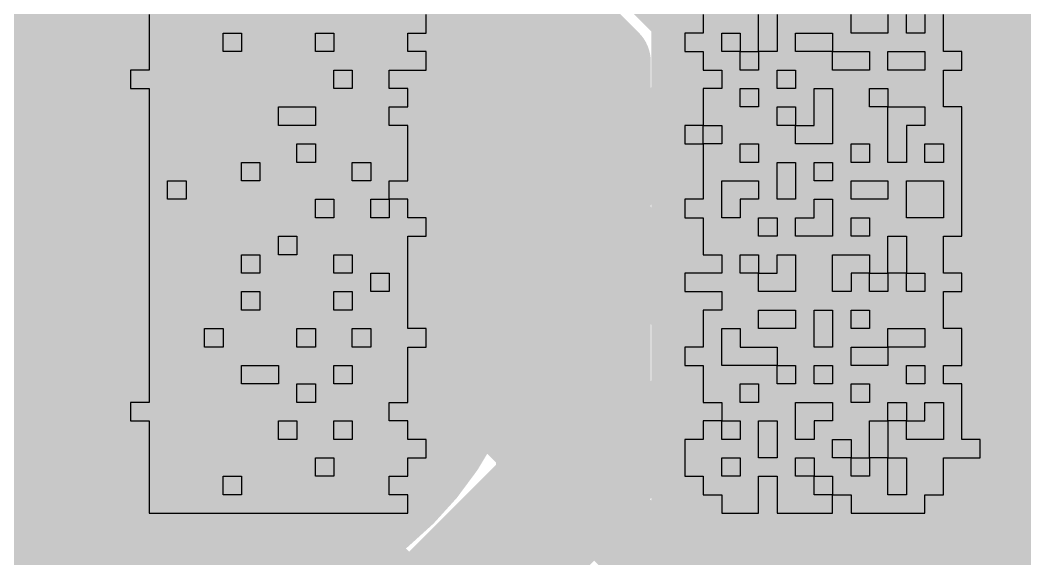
# Model space of a CAD drawing. Header units: millimetres. Extents: x 3.06 to 5.82, y 1.29 to 3.84.
# Drawn here: x 4.6401 to 4.737, y 2.3135 to 2.3655 of the extents above; entities that cross this region are included whole.
import ezdxf

# ---------------------------------------------------------------- set-up
doc = ezdxf.new("R2010")
doc.units = ezdxf.units.MM
doc.header["$MEASUREMENT"] = 0
for name, color, linetype in [('BottomLayer', 5, 'Continuous'), ('BottomOverlay', 54, 'Continuous'), ('TopLayer', 1, 'Continuous'), ('TopOverlay', 2, 'Continuous'), ('TopPaste', 8, 'Continuous'), ('TopSolder', 216, 'Continuous')]:
    doc.layers.add(name, color=color, linetype=linetype)

# ---------------------------------------------------------------- blocks, each defined once
blk = doc.blocks.new('TEST_POINT_96')
at = {"layer": 'TopLayer', "const_width": 0.03}
blk.add_lwpolyline([(-0.015, 0, 1), (0.015, 0, 1)], format="xyb", close=True, dxfattribs=at)
at = {"layer": 'TopOverlay', "const_width": 0.007874}
for points in [[(-0.037, 0.017), (-0.017, 0.037)], [(-0.017, 0.037), (0.017, 0.037)], [(-0.017, 0.037), (0.017, 0.037)], [(0.017, 0.037), (0.037, 0.017)], [(-0.037, -0.017), (-0.037, 0.017)], [(0.037, -0.017), (0.037, 0.017)], [(-0.037, -0.017), (-0.017, -0.037)], [(0.017, -0.037), (0.037, -0.017)], [(-0.017, -0.037), (0.017, -0.037)], [(-0.017, -0.037), (0.017, -0.037)]]:
    blk.add_lwpolyline(points, dxfattribs=at)
at = {"layer": 'TopOverlay', "const_width": 0.003937}
for points in [[(-0.018968, 0.037, 1), (-0.015031, 0.037, 1)], [(-0.018968, 0.037, 1), (-0.015031, 0.037, 1)], [(-0.018968, 0.037, 1), (-0.015031, 0.037, 1)], [(0.015031, 0.037, 1), (0.018968, 0.037, 1)], [(0.015031, 0.037, 1), (0.018968, 0.037, 1)], [(0.015031, 0.037, 1), (0.018968, 0.037, 1)], [(-0.038969, 0.017, 1), (-0.035032, 0.017, 1)], [(-0.038969, 0.017, 1), (-0.035032, 0.017, 1)], [(0.035032, 0.017, 1), (0.038969, 0.017, 1)], [(0.035032, 0.017, 1), (0.038969, 0.017, 1)], [(-0.038969, -0.017, 1), (-0.035032, -0.017, 1)], [(-0.038969, -0.017, 1), (-0.035032, -0.017, 1)], [(0.035032, -0.017, 1), (0.038969, -0.017, 1)], [(0.035032, -0.017, 1), (0.038969, -0.017, 1)], [(-0.018968, -0.037, 1), (-0.015031, -0.037, 1)], [(-0.018968, -0.037, 1), (-0.015031, -0.037, 1)], [(-0.018968, -0.037, 1), (-0.015031, -0.037, 1)], [(0.015031, -0.037, 1), (0.018968, -0.037, 1)], [(0.015031, -0.037, 1), (0.018968, -0.037, 1)], [(0.015031, -0.037, 1), (0.018968, -0.037, 1)]]:
    blk.add_lwpolyline(points, format="xyb", close=True, dxfattribs=at)
at = {"layer": 'TopPaste', "const_width": 0.03}
blk.add_lwpolyline([(-0.015, 0, 1), (0.015, 0, 1)], format="xyb", close=True, dxfattribs=at)
at = {"layer": 'TopSolder', "const_width": 0.034}
blk.add_lwpolyline([(-0.017, 0, 1), (0.017, 0, 1)], format="xyb", close=True, dxfattribs=at)
blk = doc.blocks.new('TEST_POINT_109')
at = {"layer": 'TopLayer', "const_width": 0.03}
blk.add_lwpolyline([(-0.015, 0, 1), (0.015, 0, 1)], format="xyb", close=True, dxfattribs=at)
at = {"layer": 'TopOverlay', "const_width": 0.007874}
for points in [[(-0.037, 0.017), (-0.017, 0.037)], [(0.017, 0.037), (-0.017, 0.037)], [(0.017, 0.037), (-0.017, 0.037)], [(0.037, 0.017), (0.017, 0.037)], [(-0.037, -0.017), (-0.037, 0.017)], [(0.037, -0.017), (0.037, 0.017)], [(-0.017, -0.037), (-0.037, -0.017)], [(0.017, -0.037), (0.037, -0.017)], [(0.017, -0.037), (-0.017, -0.037)], [(0.017, -0.037), (-0.017, -0.037)]]:
    blk.add_lwpolyline(points, dxfattribs=at)
at = {"layer": 'TopOverlay', "const_width": 0.003937}
for points in [[(-0.018968, 0.037, 1), (-0.015031, 0.037, 1)], [(-0.018968, 0.037, 1), (-0.015031, 0.037, 1)], [(-0.018968, 0.037, 1), (-0.015031, 0.037, 1)], [(0.015031, 0.037, 1), (0.018968, 0.037, 1)], [(0.015031, 0.037, 1), (0.018968, 0.037, 1)], [(0.015031, 0.037, 1), (0.018968, 0.037, 1)], [(-0.038969, 0.017, 1), (-0.035032, 0.017, 1)], [(-0.038969, 0.017, 1), (-0.035032, 0.017, 1)], [(0.035032, 0.017, 1), (0.038969, 0.017, 1)], [(0.035032, 0.017, 1), (0.038969, 0.017, 1)], [(-0.038969, -0.017, 1), (-0.035032, -0.017, 1)], [(-0.038969, -0.017, 1), (-0.035032, -0.017, 1)], [(0.035032, -0.017, 1), (0.038969, -0.017, 1)], [(0.035032, -0.017, 1), (0.038969, -0.017, 1)], [(-0.018968, -0.037, 1), (-0.015031, -0.037, 1)], [(-0.018968, -0.037, 1), (-0.015031, -0.037, 1)], [(-0.018968, -0.037, 1), (-0.015031, -0.037, 1)], [(0.015031, -0.037, 1), (0.018968, -0.037, 1)], [(0.015031, -0.037, 1), (0.018968, -0.037, 1)], [(0.015031, -0.037, 1), (0.018968, -0.037, 1)]]:
    blk.add_lwpolyline(points, format="xyb", close=True, dxfattribs=at)
at = {"layer": 'TopPaste', "const_width": 0.03}
blk.add_lwpolyline([(-0.015, 0, 1), (0.015, 0, 1)], format="xyb", close=True, dxfattribs=at)
at = {"layer": 'TopSolder', "const_width": 0.034}
blk.add_lwpolyline([(-0.017, 0, 1), (0.017, 0, 1)], format="xyb", close=True, dxfattribs=at)

msp = doc.modelspace()

# ---------------------------------------------------------------- linework, layer by layer
at = {"layer": 'BottomLayer', "const_width": 0.008}
for points in [[(4.584515, 2.429987), (4.69, 2.324502)], [(4.56518, 2.421038), (4.69, 2.296218)], [(4.542914, 2.41502), (4.69, 2.267933)], [(4.69, 2.087), (4.69, 2.408929)], [(4.378026, 2.087), (4.69, 2.398973)], [(4.653455, 2.389331), (4.69, 2.352786)], [(4.406311, 2.087), (4.69, 2.370689)], [(4.434595, 2.087), (4.69, 2.342405)], [(4.462879, 2.087), (4.69, 2.314121)]]:
    msp.add_lwpolyline(points, dxfattribs=at)
at = {"layer": 'BottomLayer', "const_width": 0.004}
for points in [[(4.688, 2.352786, 1), (4.692, 2.352786, 1)], [(4.688, 2.342405, 1), (4.692, 2.342405, 1)], [(4.688, 2.324502, 1), (4.692, 2.324502, 1)], [(4.688, 2.314121, 1), (4.692, 2.314121, 1)]]:
    msp.add_lwpolyline(points, format="xyb", close=True, dxfattribs=at)
at = {"layer": 'BottomLayer'}
msp.add_solid([(4.701, 2.036), (4.739, 2.036), (4.701, 3.474), (4.739, 3.474)], dxfattribs=at)
at = {"layer": 'BottomOverlay'}
for p, q in [((4.652542, 2.366059), (4.652542, 2.364278)), ((4.679268, 2.364278), (4.679268, 2.366059)), ((4.705994, 2.366059), (4.705994, 2.364278)), ((4.711339, 2.364278), (4.711339, 2.366059)), ((4.713121, 2.366059), (4.713121, 2.364278)), ((4.720248, 2.364278), (4.720248, 2.366059)), ((4.723811, 2.366059), (4.723811, 2.364278)), ((4.725593, 2.364278), (4.725593, 2.366059)), ((4.727375, 2.366059), (4.727375, 2.364278)), ((4.729157, 2.364278), (4.729157, 2.366059)), ((4.652542, 2.364278), (4.652542, 2.362496)), ((4.659669, 2.362496), (4.659669, 2.364278)), ((4.659669, 2.364278), (4.661451, 2.364278)), ((4.661451, 2.364278), (4.661451, 2.362496)), ((4.668578, 2.362496), (4.668578, 2.364278)), ((4.668578, 2.364278), (4.670359, 2.364278)), ((4.670359, 2.364278), (4.670359, 2.362496)), ((4.677486, 2.362496), (4.677486, 2.364278)), ((4.677486, 2.364278), (4.679268, 2.364278)), ((4.705994, 2.364278), (4.704212, 2.364278)), ((4.704212, 2.364278), (4.704212, 2.362496)), ((4.707776, 2.362496), (4.707776, 2.364278)), ((4.707776, 2.364278), (4.709557, 2.364278)), ((4.709557, 2.364278), (4.709557, 2.362496)), ((4.711339, 2.362496), (4.711339, 2.364278)), ((4.713121, 2.364278), (4.713121, 2.362496)), ((4.714903, 2.362496), (4.714903, 2.364278)), ((4.714903, 2.364278), (4.718466, 2.364278)), ((4.718466, 2.364278), (4.718466, 2.362496)), ((4.723811, 2.364278), (4.720248, 2.364278)), ((4.727375, 2.364278), (4.725593, 2.364278)), ((4.729157, 2.362496), (4.729157, 2.364278)), ((4.652542, 2.362496), (4.652542, 2.360714)), ((4.661451, 2.362496), (4.659669, 2.362496)), ((4.670359, 2.362496), (4.668578, 2.362496)), ((4.679268, 2.362496), (4.677486, 2.362496)), ((4.679268, 2.360714), (4.679268, 2.362496)), ((4.704212, 2.362496), (4.705994, 2.362496)), ((4.705994, 2.362496), (4.705994, 2.360714)), ((4.709557, 2.362496), (4.707776, 2.362496)), ((4.709557, 2.360714), (4.709557, 2.362496)), ((4.709557, 2.362496), (4.711339, 2.362496)), ((4.713121, 2.362496), (4.711339, 2.362496)), ((4.711339, 2.362496), (4.711339, 2.360714)), ((4.718466, 2.362496), (4.714903, 2.362496)), ((4.718466, 2.360714), (4.718466, 2.362496)), ((4.718466, 2.362496), (4.72203, 2.362496)), ((4.72203, 2.362496), (4.72203, 2.360714)), ((4.723811, 2.360714), (4.723811, 2.362496)), ((4.723811, 2.362496), (4.727375, 2.362496)), ((4.727375, 2.362496), (4.727375, 2.360714)), ((4.730938, 2.362496), (4.729157, 2.362496)), ((4.730938, 2.360714), (4.730938, 2.362496)), ((4.652542, 2.360714), (4.65076, 2.360714)), ((4.65076, 2.360714), (4.65076, 2.358932)), ((4.670359, 2.358932), (4.670359, 2.360714)), ((4.670359, 2.360714), (4.672141, 2.360714)), ((4.672141, 2.360714), (4.672141, 2.358932)), ((4.675705, 2.358932), (4.675705, 2.360714)), ((4.675705, 2.360714), (4.679268, 2.360714)), ((4.705994, 2.360714), (4.707776, 2.360714)), ((4.707776, 2.360714), (4.707776, 2.358932)), ((4.711339, 2.360714), (4.709557, 2.360714)), ((4.713121, 2.358932), (4.713121, 2.360714)), ((4.713121, 2.360714), (4.714903, 2.360714)), ((4.714903, 2.360714), (4.714903, 2.358932)), ((4.72203, 2.360714), (4.718466, 2.360714)), ((4.727375, 2.360714), (4.723811, 2.360714)), ((4.729157, 2.358932), (4.729157, 2.360714)), ((4.729157, 2.360714), (4.730938, 2.360714)), ((4.65076, 2.358932), (4.652542, 2.358932)), ((4.652542, 2.358932), (4.652542, 2.357151)), ((4.672141, 2.358932), (4.670359, 2.358932)), ((4.677486, 2.358932), (4.675705, 2.358932)), ((4.677486, 2.357151), (4.677486, 2.358932)), ((4.707776, 2.358932), (4.705994, 2.358932)), ((4.705994, 2.358932), (4.705994, 2.357151)), ((4.709557, 2.357151), (4.709557, 2.358932)), ((4.709557, 2.358932), (4.711339, 2.358932)), ((4.711339, 2.358932), (4.711339, 2.357151)), ((4.714903, 2.358932), (4.713121, 2.358932)), ((4.716684, 2.357151), (4.716684, 2.358932)), ((4.716684, 2.358932), (4.718466, 2.358932)), ((4.718466, 2.358932), (4.718466, 2.357151)), ((4.72203, 2.357151), (4.72203, 2.358932)), ((4.72203, 2.358932), (4.723811, 2.358932)), ((4.723811, 2.358932), (4.723811, 2.357151)), ((4.729157, 2.357151), (4.729157, 2.358932)), ((4.652542, 2.357151), (4.652542, 2.355369)), ((4.665014, 2.355369), (4.665014, 2.357151)), ((4.665014, 2.357151), (4.668578, 2.357151)), ((4.668578, 2.357151), (4.668578, 2.355369)), ((4.675705, 2.355369), (4.675705, 2.357151)), ((4.675705, 2.357151), (4.677486, 2.357151)), ((4.705994, 2.357151), (4.705994, 2.355369)), ((4.711339, 2.357151), (4.709557, 2.357151)), ((4.713121, 2.355369), (4.713121, 2.357151)), ((4.713121, 2.357151), (4.714903, 2.357151)), ((4.714903, 2.357151), (4.714903, 2.355369)), ((4.716684, 2.355369), (4.716684, 2.357151)), ((4.718466, 2.357151), (4.718466, 2.355369)), ((4.723811, 2.357151), (4.72203, 2.357151)), ((4.723811, 2.355369), (4.723811, 2.357151)), ((4.723811, 2.357151), (4.727375, 2.357151)), ((4.727375, 2.357151), (4.727375, 2.355369)), ((4.730938, 2.357151), (4.729157, 2.357151)), ((4.730938, 2.355369), (4.730938, 2.357151)), ((4.652542, 2.355369), (4.652542, 2.353587)), ((4.668578, 2.355369), (4.665014, 2.355369)), ((4.677486, 2.355369), (4.675705, 2.355369)), ((4.677486, 2.353587), (4.677486, 2.355369)), ((4.705994, 2.355369), (4.704212, 2.355369)), ((4.704212, 2.355369), (4.704212, 2.353587)), ((4.705994, 2.353587), (4.705994, 2.355369)), ((4.705994, 2.355369), (4.707776, 2.355369)), ((4.707776, 2.355369), (4.707776, 2.353587)), ((4.714903, 2.355369), (4.713121, 2.355369)), ((4.714903, 2.353587), (4.714903, 2.355369)), ((4.714903, 2.355369), (4.716684, 2.355369)), ((4.718466, 2.355369), (4.718466, 2.353587)), ((4.723811, 2.353587), (4.723811, 2.355369)), ((4.727375, 2.355369), (4.725593, 2.355369)), ((4.725593, 2.355369), (4.725593, 2.353587)), ((4.730938, 2.353587), (4.730938, 2.355369)), ((4.652542, 2.353587), (4.652542, 2.351805)), ((4.666796, 2.351805), (4.666796, 2.353587)), ((4.666796, 2.353587), (4.668578, 2.353587)), ((4.668578, 2.353587), (4.668578, 2.351805)), ((4.677486, 2.351805), (4.677486, 2.353587)), ((4.704212, 2.353587), (4.705994, 2.353587)), ((4.707776, 2.353587), (4.705994, 2.353587)), ((4.705994, 2.353587), (4.705994, 2.351805)), ((4.709557, 2.351805), (4.709557, 2.353587)), ((4.709557, 2.353587), (4.711339, 2.353587)), ((4.711339, 2.353587), (4.711339, 2.351805)), ((4.718466, 2.353587), (4.714903, 2.353587)), ((4.720248, 2.351805), (4.720248, 2.353587)), ((4.720248, 2.353587), (4.72203, 2.353587)), ((4.72203, 2.353587), (4.72203, 2.351805)), ((4.723811, 2.351805), (4.723811, 2.353587)), ((4.725593, 2.353587), (4.725593, 2.351805)), ((4.727375, 2.351805), (4.727375, 2.353587)), ((4.727375, 2.353587), (4.729157, 2.353587)), ((4.729157, 2.353587), (4.729157, 2.351805)), ((4.730938, 2.351805), (4.730938, 2.353587)), ((4.652542, 2.351805), (4.652542, 2.350024)), ((4.661451, 2.350024), (4.661451, 2.351805)), ((4.661451, 2.351805), (4.663232, 2.351805)), ((4.663232, 2.351805), (4.663232, 2.350024)), ((4.668578, 2.351805), (4.666796, 2.351805)), ((4.672141, 2.350024), (4.672141, 2.351805)), ((4.672141, 2.351805), (4.673923, 2.351805)), ((4.673923, 2.351805), (4.673923, 2.350024)), ((4.677486, 2.350024), (4.677486, 2.351805)), ((4.705994, 2.351805), (4.705994, 2.350024)), ((4.711339, 2.351805), (4.709557, 2.351805)), ((4.713121, 2.350024), (4.713121, 2.351805)), ((4.713121, 2.351805), (4.714903, 2.351805)), ((4.714903, 2.351805), (4.714903, 2.350024)), ((4.716684, 2.350024), (4.716684, 2.351805)), ((4.716684, 2.351805), (4.718466, 2.351805)), ((4.718466, 2.351805), (4.718466, 2.350024)), ((4.72203, 2.351805), (4.720248, 2.351805)), ((4.725593, 2.351805), (4.723811, 2.351805)), ((4.729157, 2.351805), (4.727375, 2.351805)), ((4.730938, 2.350024), (4.730938, 2.351805)), ((4.652542, 2.350024), (4.652542, 2.348242)), ((4.654324, 2.348242), (4.654324, 2.350024)), ((4.654324, 2.350024), (4.656105, 2.350024)), ((4.656105, 2.350024), (4.656105, 2.348242)), ((4.663232, 2.350024), (4.661451, 2.350024)), ((4.673923, 2.350024), (4.672141, 2.350024)), ((4.675705, 2.348242), (4.675705, 2.350024)), ((4.675705, 2.350024), (4.677486, 2.350024)), ((4.705994, 2.350024), (4.705994, 2.348242)), ((4.707776, 2.348242), (4.707776, 2.350024)), ((4.707776, 2.350024), (4.711339, 2.350024)), ((4.711339, 2.350024), (4.711339, 2.348242)), ((4.713121, 2.348242), (4.713121, 2.350024)), ((4.714903, 2.350024), (4.714903, 2.348242)), ((4.718466, 2.350024), (4.716684, 2.350024)), ((4.720248, 2.348242), (4.720248, 2.350024)), ((4.720248, 2.350024), (4.723811, 2.350024)), ((4.723811, 2.350024), (4.723811, 2.348242)), ((4.725593, 2.348242), (4.725593, 2.350024)), ((4.725593, 2.350024), (4.729157, 2.350024)), ((4.729157, 2.350024), (4.729157, 2.348242)), ((4.730938, 2.348242), (4.730938, 2.350024)), ((4.652542, 2.348242), (4.652542, 2.34646)), ((4.656105, 2.348242), (4.654324, 2.348242)), ((4.668578, 2.34646), (4.668578, 2.348242)), ((4.668578, 2.348242), (4.670359, 2.348242)), ((4.670359, 2.348242), (4.670359, 2.34646)), ((4.673923, 2.34646), (4.673923, 2.348242)), ((4.673923, 2.348242), (4.675705, 2.348242)), ((4.677486, 2.348242), (4.675705, 2.348242)), ((4.675705, 2.348242), (4.675705, 2.34646)), ((4.677486, 2.34646), (4.677486, 2.348242)), ((4.705994, 2.348242), (4.704212, 2.348242)), ((4.704212, 2.348242), (4.704212, 2.34646)), ((4.707776, 2.34646), (4.707776, 2.348242)), ((4.711339, 2.348242), (4.709557, 2.348242)), ((4.709557, 2.348242), (4.709557, 2.34646)), ((4.714903, 2.348242), (4.713121, 2.348242)), ((4.716684, 2.34646), (4.716684, 2.348242)), ((4.716684, 2.348242), (4.718466, 2.348242)), ((4.718466, 2.348242), (4.718466, 2.34646)), ((4.723811, 2.348242), (4.720248, 2.348242)), ((4.725593, 2.34646), (4.725593, 2.348242)), ((4.729157, 2.348242), (4.729157, 2.34646)), ((4.730938, 2.34646), (4.730938, 2.348242)), ((4.652542, 2.34646), (4.652542, 2.344679)), ((4.670359, 2.34646), (4.668578, 2.34646)), ((4.675705, 2.34646), (4.673923, 2.34646)), ((4.679268, 2.34646), (4.677486, 2.34646)), ((4.679268, 2.344679), (4.679268, 2.34646)), ((4.704212, 2.34646), (4.705994, 2.34646)), ((4.705994, 2.34646), (4.705994, 2.344679)), ((4.709557, 2.34646), (4.707776, 2.34646)), ((4.711339, 2.344679), (4.711339, 2.34646)), ((4.711339, 2.34646), (4.713121, 2.34646)), ((4.713121, 2.34646), (4.713121, 2.344679)), ((4.714903, 2.344679), (4.714903, 2.34646)), ((4.714903, 2.34646), (4.716684, 2.34646)), ((4.718466, 2.34646), (4.718466, 2.344679)), ((4.720248, 2.344679), (4.720248, 2.34646)), ((4.720248, 2.34646), (4.72203, 2.34646)), ((4.72203, 2.34646), (4.72203, 2.344679)), ((4.729157, 2.34646), (4.725593, 2.34646)), ((4.730938, 2.344679), (4.730938, 2.34646)), ((4.652542, 2.344679), (4.652542, 2.342897)), ((4.665014, 2.342897), (4.665014, 2.344679)), ((4.665014, 2.344679), (4.666796, 2.344679)), ((4.666796, 2.344679), (4.666796, 2.342897)), ((4.677486, 2.342897), (4.677486, 2.344679)), ((4.677486, 2.344679), (4.679268, 2.344679)), ((4.705994, 2.344679), (4.705994, 2.342897)), ((4.713121, 2.344679), (4.711339, 2.344679)), ((4.718466, 2.344679), (4.714903, 2.344679)), ((4.72203, 2.344679), (4.720248, 2.344679)), ((4.723811, 2.342897), (4.723811, 2.344679)), ((4.723811, 2.344679), (4.725593, 2.344679)), ((4.725593, 2.344679), (4.725593, 2.342897)), ((4.729157, 2.342897), (4.729157, 2.344679)), ((4.729157, 2.344679), (4.730938, 2.344679)), ((4.652542, 2.342897), (4.652542, 2.341115)), ((4.661451, 2.341115), (4.661451, 2.342897)), ((4.661451, 2.342897), (4.663232, 2.342897)), ((4.663232, 2.342897), (4.663232, 2.341115)), ((4.666796, 2.342897), (4.665014, 2.342897)), ((4.670359, 2.341115), (4.670359, 2.342897)), ((4.670359, 2.342897), (4.672141, 2.342897)), ((4.672141, 2.342897), (4.672141, 2.341115)), ((4.677486, 2.341115), (4.677486, 2.342897)), ((4.705994, 2.342897), (4.707776, 2.342897)), ((4.707776, 2.342897), (4.707776, 2.341115)), ((4.709557, 2.341115), (4.709557, 2.342897)), ((4.709557, 2.342897), (4.711339, 2.342897)), ((4.711339, 2.342897), (4.711339, 2.341115)), ((4.713121, 2.341115), (4.713121, 2.342897)), ((4.713121, 2.342897), (4.714903, 2.342897)), ((4.714903, 2.342897), (4.714903, 2.341115)), ((4.718466, 2.341115), (4.718466, 2.342897)), ((4.718466, 2.342897), (4.72203, 2.342897)), ((4.72203, 2.342897), (4.72203, 2.341115)), ((4.723811, 2.341115), (4.723811, 2.342897)), ((4.725593, 2.342897), (4.725593, 2.341115)), ((4.729157, 2.341115), (4.729157, 2.342897)), ((4.652542, 2.341115), (4.652542, 2.339333)), ((4.663232, 2.341115), (4.661451, 2.341115)), ((4.672141, 2.341115), (4.670359, 2.341115)), ((4.673923, 2.339333), (4.673923, 2.341115)), ((4.673923, 2.341115), (4.675705, 2.341115)), ((4.675705, 2.341115), (4.675705, 2.339333)), ((4.677486, 2.339333), (4.677486, 2.341115)), ((4.707776, 2.341115), (4.704212, 2.341115)), ((4.704212, 2.341115), (4.704212, 2.339333)), ((4.711339, 2.341115), (4.709557, 2.341115)), ((4.711339, 2.339333), (4.711339, 2.341115)), ((4.711339, 2.341115), (4.713121, 2.341115)), ((4.714903, 2.341115), (4.714903, 2.339333)), ((4.718466, 2.339333), (4.718466, 2.341115)), ((4.72203, 2.341115), (4.720248, 2.341115)), ((4.720248, 2.341115), (4.720248, 2.339333)), ((4.72203, 2.339333), (4.72203, 2.341115)), ((4.72203, 2.341115), (4.723811, 2.341115)), ((4.725593, 2.341115), (4.723811, 2.341115)), ((4.723811, 2.341115), (4.723811, 2.339333)), ((4.725593, 2.339333), (4.725593, 2.341115)), ((4.725593, 2.341115), (4.727375, 2.341115)), ((4.727375, 2.341115), (4.727375, 2.339333)), ((4.730938, 2.341115), (4.729157, 2.341115)), ((4.730938, 2.339333), (4.730938, 2.341115)), ((4.652542, 2.339333), (4.652542, 2.337552)), ((4.661451, 2.337552), (4.661451, 2.339333)), ((4.661451, 2.339333), (4.663232, 2.339333)), ((4.663232, 2.339333), (4.663232, 2.337552)), ((4.670359, 2.337552), (4.670359, 2.339333)), ((4.670359, 2.339333), (4.672141, 2.339333)), ((4.672141, 2.339333), (4.672141, 2.337552)), ((4.675705, 2.339333), (4.673923, 2.339333)), ((4.677486, 2.337552), (4.677486, 2.339333)), ((4.704212, 2.339333), (4.707776, 2.339333)), ((4.707776, 2.339333), (4.707776, 2.337552)), ((4.714903, 2.339333), (4.711339, 2.339333)), ((4.720248, 2.339333), (4.718466, 2.339333)), ((4.723811, 2.339333), (4.72203, 2.339333)), ((4.727375, 2.339333), (4.725593, 2.339333)), ((4.729157, 2.337552), (4.729157, 2.339333)), ((4.729157, 2.339333), (4.730938, 2.339333)), ((4.652542, 2.337552), (4.652542, 2.33577)), ((4.663232, 2.337552), (4.661451, 2.337552)), ((4.672141, 2.337552), (4.670359, 2.337552)), ((4.677486, 2.33577), (4.677486, 2.337552)), ((4.707776, 2.337552), (4.705994, 2.337552)), ((4.705994, 2.337552), (4.705994, 2.33577)), ((4.711339, 2.33577), (4.711339, 2.337552)), ((4.711339, 2.337552), (4.714903, 2.337552)), ((4.714903, 2.337552), (4.714903, 2.33577)), ((4.716684, 2.33577), (4.716684, 2.337552)), ((4.716684, 2.337552), (4.718466, 2.337552)), ((4.718466, 2.337552), (4.718466, 2.33577)), ((4.720248, 2.33577), (4.720248, 2.337552)), ((4.720248, 2.337552), (4.72203, 2.337552)), ((4.72203, 2.337552), (4.72203, 2.33577)), ((4.729157, 2.33577), (4.729157, 2.337552)), ((4.652542, 2.33577), (4.652542, 2.333988)), ((4.657887, 2.333988), (4.657887, 2.33577)), ((4.657887, 2.33577), (4.659669, 2.33577)), ((4.659669, 2.33577), (4.659669, 2.333988)), ((4.666796, 2.333988), (4.666796, 2.33577)), ((4.666796, 2.33577), (4.668578, 2.33577)), ((4.668578, 2.33577), (4.668578, 2.333988)), ((4.672141, 2.333988), (4.672141, 2.33577)), ((4.672141, 2.33577), (4.673923, 2.33577)), ((4.673923, 2.33577), (4.673923, 2.333988)), ((4.679268, 2.33577), (4.677486, 2.33577)), ((4.679268, 2.333988), (4.679268, 2.33577)), ((4.705994, 2.33577), (4.705994, 2.333988)), ((4.707776, 2.333988), (4.707776, 2.33577)), ((4.707776, 2.33577), (4.709557, 2.33577)), ((4.709557, 2.33577), (4.709557, 2.333988)), ((4.714903, 2.33577), (4.711339, 2.33577)), ((4.716684, 2.333988), (4.716684, 2.33577)), ((4.718466, 2.33577), (4.718466, 2.333988)), ((4.72203, 2.33577), (4.720248, 2.33577)), ((4.723811, 2.333988), (4.723811, 2.33577)), ((4.723811, 2.33577), (4.727375, 2.33577)), ((4.727375, 2.33577), (4.727375, 2.333988)), ((4.730938, 2.33577), (4.729157, 2.33577)), ((4.730938, 2.333988), (4.730938, 2.33577)), ((4.652542, 2.333988), (4.652542, 2.332206)), ((4.659669, 2.333988), (4.657887, 2.333988)), ((4.668578, 2.333988), (4.666796, 2.333988)), ((4.673923, 2.333988), (4.672141, 2.333988)), ((4.677486, 2.332206), (4.677486, 2.333988)), ((4.677486, 2.333988), (4.679268, 2.333988)), ((4.705994, 2.333988), (4.704212, 2.333988)), ((4.704212, 2.333988), (4.704212, 2.332206)), ((4.707776, 2.332206), (4.707776, 2.333988)), ((4.709557, 2.333988), (4.713121, 2.333988)), ((4.713121, 2.333988), (4.713121, 2.332206)), ((4.718466, 2.333988), (4.716684, 2.333988)), ((4.720248, 2.332206), (4.720248, 2.333988)), ((4.720248, 2.333988), (4.723811, 2.333988)), ((4.727375, 2.333988), (4.723811, 2.333988)), ((4.723811, 2.333988), (4.723811, 2.332206)), ((4.730938, 2.332206), (4.730938, 2.333988)), ((4.652542, 2.332206), (4.652542, 2.330425)), ((4.661451, 2.330425), (4.661451, 2.332206)), ((4.661451, 2.332206), (4.665014, 2.332206)), ((4.665014, 2.332206), (4.665014, 2.330425)), ((4.670359, 2.330425), (4.670359, 2.332206)), ((4.670359, 2.332206), (4.672141, 2.332206)), ((4.672141, 2.332206), (4.672141, 2.330425)), ((4.677486, 2.330425), (4.677486, 2.332206)), ((4.704212, 2.332206), (4.705994, 2.332206)), ((4.705994, 2.332206), (4.705994, 2.330425)), ((4.713121, 2.332206), (4.707776, 2.332206)), ((4.713121, 2.330425), (4.713121, 2.332206)), ((4.713121, 2.332206), (4.714903, 2.332206)), ((4.714903, 2.332206), (4.714903, 2.330425)), ((4.716684, 2.330425), (4.716684, 2.332206)), ((4.716684, 2.332206), (4.718466, 2.332206)), ((4.718466, 2.332206), (4.718466, 2.330425)), ((4.723811, 2.332206), (4.720248, 2.332206)), ((4.725593, 2.330425), (4.725593, 2.332206)), ((4.725593, 2.332206), (4.727375, 2.332206)), ((4.727375, 2.332206), (4.727375, 2.330425)), ((4.729157, 2.330425), (4.729157, 2.332206)), ((4.729157, 2.332206), (4.730938, 2.332206)), ((4.652542, 2.330425), (4.652542, 2.328643)), ((4.665014, 2.330425), (4.661451, 2.330425)), ((4.666796, 2.328643), (4.666796, 2.330425)), ((4.666796, 2.330425), (4.668578, 2.330425)), ((4.668578, 2.330425), (4.668578, 2.328643)), ((4.672141, 2.330425), (4.670359, 2.330425)), ((4.677486, 2.328643), (4.677486, 2.330425)), ((4.705994, 2.330425), (4.705994, 2.328643)), ((4.709557, 2.328643), (4.709557, 2.330425)), ((4.709557, 2.330425), (4.711339, 2.330425)), ((4.711339, 2.330425), (4.711339, 2.328643)), ((4.714903, 2.330425), (4.713121, 2.330425)), ((4.718466, 2.330425), (4.716684, 2.330425)), ((4.720248, 2.328643), (4.720248, 2.330425)), ((4.720248, 2.330425), (4.72203, 2.330425)), ((4.72203, 2.330425), (4.72203, 2.328643)), ((4.727375, 2.330425), (4.725593, 2.330425)), ((4.730938, 2.330425), (4.729157, 2.330425)), ((4.730938, 2.328643), (4.730938, 2.330425)), ((4.652542, 2.328643), (4.65076, 2.328643)), ((4.65076, 2.328643), (4.65076, 2.326861)), ((4.668578, 2.328643), (4.666796, 2.328643)), ((4.675705, 2.326861), (4.675705, 2.328643)), ((4.675705, 2.328643), (4.677486, 2.328643)), ((4.705994, 2.328643), (4.707776, 2.328643)), ((4.707776, 2.328643), (4.707776, 2.326861)), ((4.711339, 2.328643), (4.709557, 2.328643)), ((4.714903, 2.326861), (4.714903, 2.328643)), ((4.714903, 2.328643), (4.718466, 2.328643)), ((4.718466, 2.328643), (4.718466, 2.326861)), ((4.72203, 2.328643), (4.720248, 2.328643)), ((4.723811, 2.326861), (4.723811, 2.328643)), ((4.723811, 2.328643), (4.725593, 2.328643)), ((4.725593, 2.328643), (4.725593, 2.326861)), ((4.727375, 2.326861), (4.727375, 2.328643)), ((4.727375, 2.328643), (4.729157, 2.328643)), ((4.729157, 2.328643), (4.729157, 2.326861)), ((4.730938, 2.326861), (4.730938, 2.328643)), ((4.65076, 2.326861), (4.652542, 2.326861)), ((4.652542, 2.326861), (4.652542, 2.32508)), ((4.665014, 2.32508), (4.665014, 2.326861)), ((4.665014, 2.326861), (4.666796, 2.326861)), ((4.666796, 2.326861), (4.666796, 2.32508)), ((4.670359, 2.32508), (4.670359, 2.326861)), ((4.670359, 2.326861), (4.672141, 2.326861)), ((4.672141, 2.326861), (4.672141, 2.32508)), ((4.677486, 2.326861), (4.675705, 2.326861)), ((4.677486, 2.32508), (4.677486, 2.326861)), ((4.707776, 2.326861), (4.705994, 2.326861)), ((4.705994, 2.326861), (4.705994, 2.32508)), ((4.707776, 2.32508), (4.707776, 2.326861)), ((4.707776, 2.326861), (4.709557, 2.326861)), ((4.709557, 2.326861), (4.709557, 2.32508)), ((4.711339, 2.32508), (4.711339, 2.326861)), ((4.711339, 2.326861), (4.713121, 2.326861)), ((4.713121, 2.326861), (4.713121, 2.32508)), ((4.714903, 2.32508), (4.714903, 2.326861)), ((4.718466, 2.326861), (4.716684, 2.326861)), ((4.716684, 2.326861), (4.716684, 2.32508)), ((4.72203, 2.32508), (4.72203, 2.326861)), ((4.72203, 2.326861), (4.723811, 2.326861)), ((4.725593, 2.326861), (4.723811, 2.326861)), ((4.723811, 2.326861), (4.723811, 2.32508)), ((4.725593, 2.32508), (4.725593, 2.326861)), ((4.725593, 2.326861), (4.727375, 2.326861)), ((4.729157, 2.326861), (4.729157, 2.32508)), ((4.730938, 2.32508), (4.730938, 2.326861)), ((4.652542, 2.32508), (4.652542, 2.323298)), ((4.666796, 2.32508), (4.665014, 2.32508)), ((4.672141, 2.32508), (4.670359, 2.32508)), ((4.679268, 2.32508), (4.677486, 2.32508)), ((4.679268, 2.323298), (4.679268, 2.32508)), ((4.705994, 2.32508), (4.704212, 2.32508)), ((4.704212, 2.32508), (4.704212, 2.323298)), ((4.709557, 2.32508), (4.707776, 2.32508)), ((4.711339, 2.323298), (4.711339, 2.32508)), ((4.713121, 2.32508), (4.713121, 2.323298)), ((4.716684, 2.32508), (4.714903, 2.32508)), ((4.718466, 2.323298), (4.718466, 2.32508)), ((4.718466, 2.32508), (4.720248, 2.32508)), ((4.720248, 2.32508), (4.720248, 2.323298)), ((4.72203, 2.323298), (4.72203, 2.32508)), ((4.723811, 2.32508), (4.723811, 2.323298)), ((4.729157, 2.32508), (4.725593, 2.32508)), ((4.73272, 2.32508), (4.730938, 2.32508)), ((4.73272, 2.323298), (4.73272, 2.32508)), ((4.652542, 2.323298), (4.652542, 2.321516)), ((4.668578, 2.321516), (4.668578, 2.323298)), ((4.668578, 2.323298), (4.670359, 2.323298)), ((4.670359, 2.323298), (4.670359, 2.321516)), ((4.677486, 2.321516), (4.677486, 2.323298)), ((4.677486, 2.323298), (4.679268, 2.323298)), ((4.704212, 2.323298), (4.704212, 2.321516)), ((4.707776, 2.321516), (4.707776, 2.323298)), ((4.707776, 2.323298), (4.709557, 2.323298)), ((4.709557, 2.323298), (4.709557, 2.321516)), ((4.713121, 2.323298), (4.711339, 2.323298)), ((4.714903, 2.321516), (4.714903, 2.323298)), ((4.714903, 2.323298), (4.716684, 2.323298)), ((4.716684, 2.323298), (4.716684, 2.321516)), ((4.720248, 2.323298), (4.718466, 2.323298)), ((4.720248, 2.321516), (4.720248, 2.323298)), ((4.720248, 2.323298), (4.72203, 2.323298)), ((4.723811, 2.323298), (4.72203, 2.323298)), ((4.72203, 2.323298), (4.72203, 2.321516)), ((4.723811, 2.321516), (4.723811, 2.323298)), ((4.723811, 2.323298), (4.725593, 2.323298)), ((4.725593, 2.323298), (4.725593, 2.321516)), ((4.729157, 2.321516), (4.729157, 2.323298)), ((4.729157, 2.323298), (4.73272, 2.323298)), ((4.652542, 2.321516), (4.652542, 2.319734)), ((4.659669, 2.319734), (4.659669, 2.321516)), ((4.659669, 2.321516), (4.661451, 2.321516)), ((4.661451, 2.321516), (4.661451, 2.319734)), ((4.670359, 2.321516), (4.668578, 2.321516)), ((4.675705, 2.319734), (4.675705, 2.321516)), ((4.675705, 2.321516), (4.677486, 2.321516)), ((4.704212, 2.321516), (4.705994, 2.321516)), ((4.705994, 2.321516), (4.705994, 2.319734)), ((4.709557, 2.321516), (4.707776, 2.321516)), ((4.711339, 2.319734), (4.711339, 2.321516)), ((4.711339, 2.321516), (4.713121, 2.321516)), ((4.713121, 2.321516), (4.713121, 2.319734)), ((4.716684, 2.321516), (4.714903, 2.321516)), ((4.716684, 2.319734), (4.716684, 2.321516)), ((4.716684, 2.321516), (4.718466, 2.321516)), ((4.718466, 2.321516), (4.718466, 2.319734)), ((4.72203, 2.321516), (4.720248, 2.321516)), ((4.723811, 2.319734), (4.723811, 2.321516)), ((4.725593, 2.321516), (4.725593, 2.319734)), ((4.729157, 2.319734), (4.729157, 2.321516)), ((4.652542, 2.319734), (4.652542, 2.317953)), ((4.661451, 2.319734), (4.659669, 2.319734)), ((4.677486, 2.319734), (4.675705, 2.319734)), ((4.677486, 2.317953), (4.677486, 2.319734)), ((4.705994, 2.319734), (4.707776, 2.319734)), ((4.707776, 2.319734), (4.707776, 2.317953)), ((4.711339, 2.317953), (4.711339, 2.319734)), ((4.713121, 2.319734), (4.713121, 2.317953)), ((4.718466, 2.319734), (4.716684, 2.319734)), ((4.718466, 2.317953), (4.718466, 2.319734)), ((4.718466, 2.319734), (4.720248, 2.319734)), ((4.720248, 2.319734), (4.720248, 2.317953)), ((4.725593, 2.319734), (4.723811, 2.319734)), ((4.727375, 2.317953), (4.727375, 2.319734)), ((4.727375, 2.319734), (4.729157, 2.319734)), ((4.652542, 2.317953), (4.677486, 2.317953)), ((4.707776, 2.317953), (4.711339, 2.317953)), ((4.713121, 2.317953), (4.718466, 2.317953)), ((4.720248, 2.317953), (4.727375, 2.317953))]:
    msp.add_line(p, q, dxfattribs=at)
at = {"layer": 'TopLayer'}
for points, const_width in [([(4.485, 2.080836), (4.844164, 2.44)], 0.008), ([(4.696937, 2.321058), (4.815879, 2.44)], 0.008), ([(4.696937, 2.349342), (4.787595, 2.44)], 0.008), ([(4.675471, 2.423884), (4.999828, 2.099527)], 0.008), ([(4.656, 2.341), (4.656, 2.412)], 0.022), ([(4.678, 2.39307), (4.992, 2.07907)], 0.008), ([(4.678, 2.380438), (4.696937, 2.3615)], 0.008), ([(4.696937, 2.3205), (4.696937, 2.3615)], 0.008), ([(4.65575, 2.341), (4.656, 2.341)], 0.022), ([(4.696937, 2.345849), (4.992, 2.050786)], 0.008), ([(4.675879, 2.3), (4.696937, 2.321058)], 0.008), ([(4.676437, 2.3), (4.696937, 2.3205)], 0.008), ([(4.69547, 2.319032), (4.992, 2.022502)], 0.008)]:
    msp.add_lwpolyline(points, dxfattribs=dict(at, const_width=const_width))
for points, const_width in [([(4.694937, 2.3615, 1), (4.698938, 2.3615, 1)], 0.004), ([(4.694937, 2.3615, 1), (4.698938, 2.3615, 1)], 0.004), ([(4.694937, 2.349342, 1), (4.698938, 2.349342, 1)], 0.004), ([(4.65025, 2.341, 1), (4.66125, 2.341, 1)], 0.011), ([(4.6505, 2.341, 1), (4.6615, 2.341, 1)], 0.011), ([(4.6505, 2.341, 1), (4.6615, 2.341, 1)], 0.011), ([(4.694937, 2.345849, 1), (4.698938, 2.345849, 1)], 0.004), ([(4.694937, 2.321058, 1), (4.698938, 2.321058, 1)], 0.004), ([(4.694937, 2.321058, 1), (4.698938, 2.321058, 1)], 0.004), ([(4.694937, 2.3205, 1), (4.698938, 2.3205, 1)], 0.004), ([(4.694937, 2.3205, 1), (4.698938, 2.3205, 1)], 0.004), ([(4.69347, 2.319032, 1), (4.69747, 2.319032, 1)], 0.004)]:
    msp.add_lwpolyline(points, format="xyb", close=True, dxfattribs=dict(at, const_width=const_width))

# ---------------------------------------------------------------- block references
for name, p, rotation in [('TEST_POINT_109', (4.655938, 2.341), 270), ('TEST_POINT_96', (4.771, 2.341), 360)]:
    msp.add_blockref(name, p, dxfattribs=dict(rotation=rotation))

doc.saveas('drawing.dxf')
